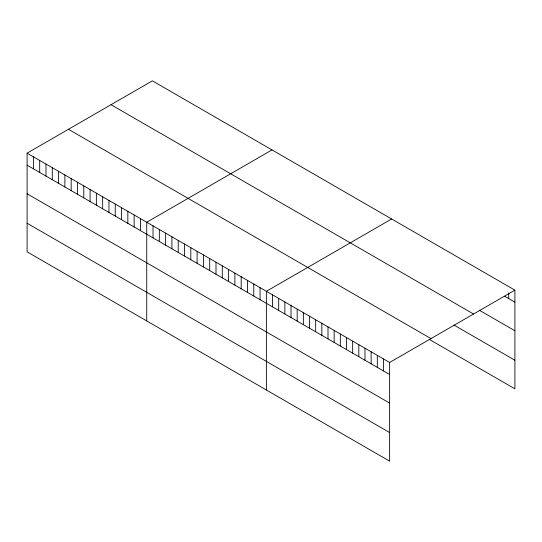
<?xml version="1.0" encoding="UTF-8"?>
<svg xmlns="http://www.w3.org/2000/svg" width="542" height="542" viewBox="0 0 542 542"><rect width="100%" height="100%" fill="white"/><g stroke="black" fill="none" stroke-linecap="round" stroke-linejoin="round"><path stroke-width="0.81" d="M27.1 153.162L389.63 362.469L389.63 461.161L27.1 251.854L27.1 153.162L152.37 80.839L514.9 290.146L514.9 388.838L429.305 339.414M272.003 149.91L146.733 222.234L146.733 320.925M391.636 218.982L266.373 291.305L266.373 389.996M389.63 362.469L514.9 290.146M504.629 296.23L514.9 302.158M479.291 310.207L514.9 330.762M111.029 104.708L473.559 314.014M453.952 325.044L514.9 360.234M68.441 129.294L430.971 338.601M27.1 165.174L389.63 374.481M27.1 193.779L389.63 403.085M27.1 223.25L389.63 432.557M508.735 292.998L508.735 298.601M383.472 358.912L383.472 370.924M377.307 355.356L377.307 367.368M371.141 351.799L371.141 363.804M364.983 348.235L364.983 360.247M358.818 344.678L358.818 356.69M352.652 341.121L352.652 353.133M346.494 337.564L346.494 349.576M340.329 334.007L340.329 346.013M334.163 330.444L334.163 342.456M328.005 326.887L328.005 338.899M321.84 323.33L321.84 335.342M315.674 319.773L315.674 331.785M309.516 316.216L309.516 328.222M303.351 312.653L303.351 324.665M297.185 309.096L297.185 321.108M291.027 305.539L291.027 317.551M284.862 301.982L284.862 313.994M278.696 298.425L278.696 310.43M272.538 294.862L272.538 306.874M260.072 287.673L260.072 299.679M253.778 284.035L253.778 296.047M247.484 280.397L247.484 292.409M241.183 276.766L241.183 288.778M234.889 273.127L234.889 285.139M228.588 269.496L228.588 281.508M222.295 265.858L222.295 277.87M216.001 262.226L216.001 274.232M209.7 258.588L209.7 270.6M203.406 254.95L203.406 266.962M197.112 251.319L197.112 263.331M190.811 247.68L190.811 259.693M184.517 244.049L184.517 256.054M178.216 240.411L178.216 252.423M171.922 236.779L171.922 248.785M165.628 233.141L165.628 245.153M159.328 229.503L159.328 241.515M153.034 225.872L153.034 237.884M140.439 218.602L140.439 230.607M134.145 214.964L134.145 226.976M127.844 211.326L127.844 223.338M121.55 207.694L121.55 219.706M115.25 204.056L115.25 216.068M108.956 200.425L108.956 212.437M102.662 196.787L102.662 208.799M96.361 193.155L96.361 205.161M90.067 189.517L90.067 201.529M83.773 185.879L83.773 197.891M77.472 182.248L77.472 194.26M71.178 178.609L71.178 190.621M64.877 174.978L64.877 186.99M58.583 171.34L58.583 183.352M52.289 167.708L52.289 179.714M45.989 164.07L45.989 176.082M39.695 160.432L39.695 172.444M33.394 156.801L33.394 168.813"/></g></svg>
